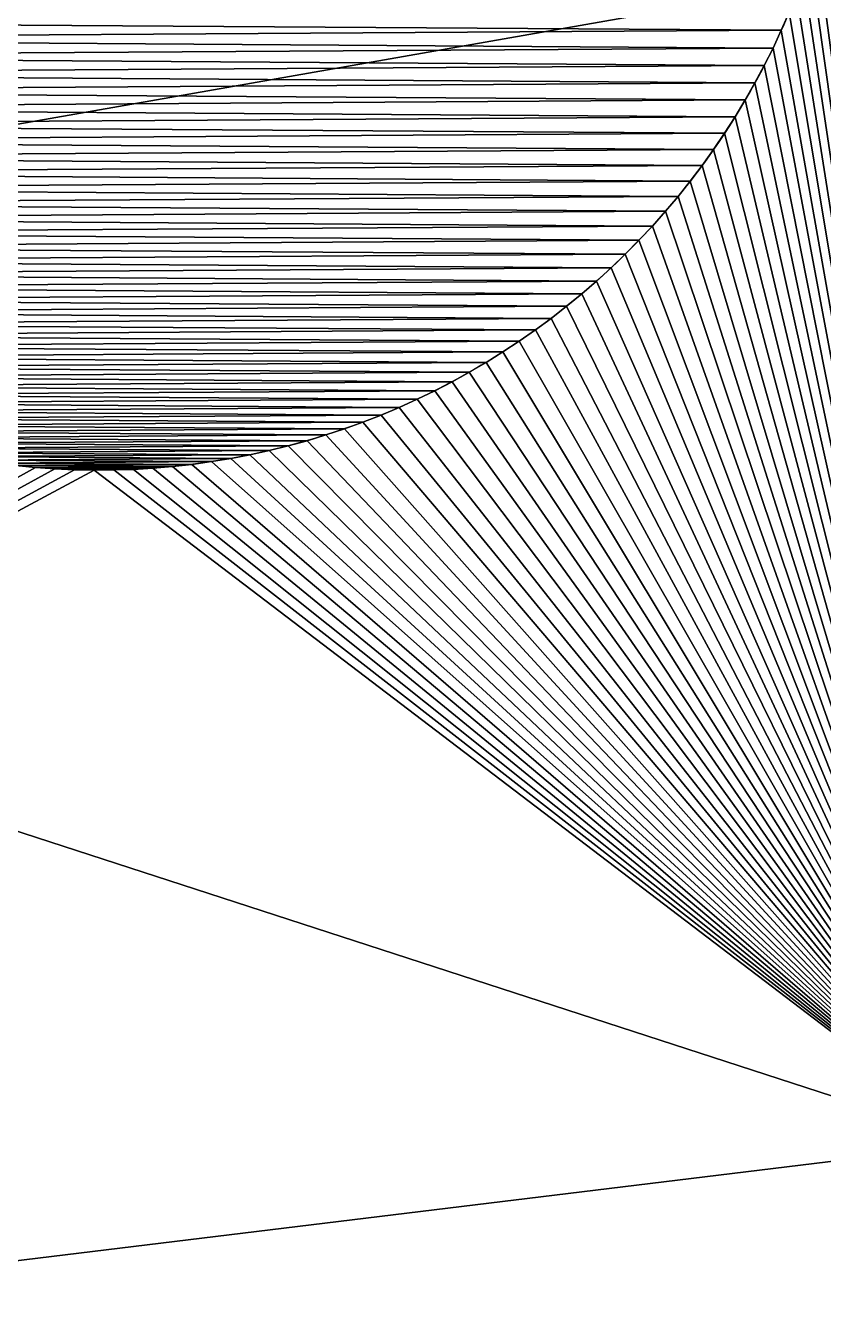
# Model space of a CAD drawing. Header units: millimetres. Extents: x 2995 to 3227, y 1383 to 1648.
# Drawn here: x 3217.013 to 3218.61, y 1578.117 to 1580.686 of the extents above; entities that cross this region are included whole.
import ezdxf

# ---------------------------------------------------------------- set-up
doc = ezdxf.new("R2010")
doc.units = ezdxf.units.MM

# ---------------------------------------------------------------- blocks, each defined once
blk = doc.blocks.new('Mastil_5')
for p, q in [((13.0333, 65.1584, 5), (13.0333, 65.1584, 4.5)), ((13.0688, 65.1418, 5), (13.0688, 65.1418, 4.5)), ((13.1039, 65.1241, 5), (13.1039, 65.1241, 4.5)), ((13.1385, 65.1056, 5), (13.1385, 65.1056, 4.5)), ((13.1727, 65.0862, 5), (13.1727, 65.0862, 4.5)), ((13.2063, 65.0659, 5), (13.2063, 65.0659, 4.5)), ((13.2394, 65.0447, 5), (13.2394, 65.0447, 4.5)), ((13.2719, 65.0227, 5), (13.2719, 65.0227, 4.5)), ((13.3038, 64.9998, 5), (13.3038, 64.9998, 4.5)), ((13.3351, 64.9761, 5), (13.3351, 64.9761, 4.5)), ((13.3658, 64.9516, 5), (13.3658, 64.9516, 4.5)), ((13.3958, 64.9263, 5), (13.3958, 64.9263, 4.5)), ((13.4252, 64.9002, 5), (13.4252, 64.9002, 4.5)), ((13.4538, 64.8733, 5), (13.4538, 64.8733, 4.5)), ((13.4818, 64.8457, 5), (13.4818, 64.8457, 4.5)), ((13.509, 64.8174, 5), (13.509, 64.8174, 4.5)), ((13.5354, 64.7884, 5), (13.5354, 64.7884, 4.5)), ((13.586, 64.7283, 5), (13.586, 64.7283, 4.5)), ((13.6101, 64.6973, 5), (13.6101, 64.6973, 4.5)), ((13.6334, 64.6657, 5), (13.6334, 64.6657, 4.5)), ((13.6559, 64.6335, 5), (13.6559, 64.6335, 4.5)), ((13.6775, 64.6007, 5), (13.6775, 64.6007, 4.5)), ((13.6982, 64.5673, 5), (13.6982, 64.5673, 4.5)), ((13.7181, 64.5334, 5), (13.7181, 64.5334, 4.5)), ((13.737, 64.499, 5), (13.737, 64.499, 4.5)), ((13.7551, 64.4641, 5), (13.7551, 64.4641, 4.5)), ((13.7722, 64.4288, 5), (13.7722, 64.4288, 4.5)), ((13.7884, 64.393, 5), (13.7884, 64.393, 4.5)), ((13.8037, 64.3568, 5), (13.8037, 64.3568, 4.5)), ((13.818, 64.3203, 5), (13.818, 64.3203, 4.5)), ((13.8313, 64.2833, 5), (13.8313, 64.2833, 4.5)), ((13.8437, 64.246, 5), (13.8437, 64.246, 4.5)), ((13.8551, 64.2085, 5), (13.8551, 64.2085, 4.5)), ((13.8655, 64.1706, 5), (13.8655, 64.1706, 4.5)), ((13.8749, 64.1325, 5), (13.8749, 64.1325, 4.5)), ((13.8833, 64.0941, 5), (13.8833, 64.0941, 4.5)), ((13.8907, 64.0555, 5), (13.8907, 64.0555, 4.5)), ((13.8971, 64.0168, 5), (13.8971, 64.0168, 4.5)), ((13.9025, 63.9779, 5), (13.9025, 63.9779, 4.5)), ((13.9068, 63.9388, 5), (13.9068, 63.9388, 4.5)), ((13.9102, 63.8997, 5), (13.9102, 63.8997, 4.5)), ((13.9125, 63.8605, 5), (13.9125, 63.8605, 4.5)), ((13.9137, 63.8213, 5), (13.9137, 63.8213, 4.5)), ((13.914, 63.782, 5), (13.914, 63.782, 4.5)), ((13.9132, 63.7427, 5), (13.9132, 63.7427, 4.5)), ((13.9114, 63.7035, 5), (13.9114, 63.7035, 4.5)), ((13.9086, 63.6643, 5), (13.9086, 63.6643, 4.5))]:
    blk.add_line(p, q)
at = {"color": 250, "true_color": 0x1e1e1e}
blk.add_line((13.5611, 64.7587, 5), (13.5611, 64.7587, 4.5), dxfattribs=at)
at = {"color": 250, "true_color": 0x1e1e1e, "extrusion": (-1.32542e-14, 1.93609e-14, -1)}
blk.add_arc((0.1881, 18, 3), 50, 235.60501, 124.39499, dxfattribs=at)
at = {"color": 250, "true_color": 0x1e1e1e, "extrusion": (-2.92362e-14, 8.12067e-15, -1)}
blk.add_arc((0.1881, 18, -5), 50, 235.60501, 124.39499, dxfattribs=at)
at = {"color": 250, "true_color": 0x1e1e1e, "extrusion": (-2.94873e-14, 2.2425e-16, -1)}
blk.add_arc((0.1881, 18, 3), 45, 242, 118, dxfattribs=at)
at = {"color": 250, "true_color": 0x1e1e1e, "extrusion": (-3.07946e-14, -9.32328e-16, -1)}
blk.add_arc((0.1881, 18, -5), 45, 242, 118, dxfattribs=at)
at = {"color": 250, "true_color": 0x1e1e1e, "extrusion": (-2.45604e-13, -7.6588e-13, -1)}
for centre in [(-12.4138, 63.7921, -5), (-12.4138, 63.7921, -4.5)]:
    blk.add_arc(centre, 1.5002, 105.3869, 285.3869, dxfattribs=at)
at = {"color": 250, "true_color": 0x1e1e1e}
mesh = blk.add_polyface(dxfattribs=at)
corners = [(4.5157, 62.7535, -3), (5.0383, 67.7261, -3), (6.8514, 62.446, -3), (7.6336, 67.3844, -3), (9.1679, 62.0166, -3), (10.2075, 66.9074, -3), (11.4587, 61.4667, -3), (12.7528, 66.2963, -3), (13.7177, 60.7975, -3), (15.2627, 65.5528, -3), (15.9384, 60.0111, -3), (17.7303, 64.679, -3), (18.115, 59.1095, -3), (20.1487, 63.6773, -3), (20.2415, 58.0953, -3), (22.5114, 62.5503, -3), (20.9317, 57.7205, -3), (22.3614, 56.9272, -3), (22.5894, 56.7254, -3), (22.4656, 29.6469, -3), (22.3112, 42.4473, -3), (22.3249, 42.4769, -3), (22.3385, 42.5066, -3), (22.352, 42.5363, -3), (22.3654, 42.5661, -3), (22.3786, 42.5959, -3), (22.3917, 42.6258, -3), (22.4047, 42.6557, -3), (22.4176, 42.6857, -3), (22.4303, 42.7158, -3), (22.4429, 42.7459, -3), (22.4554, 42.776, -3), (22.4678, 42.8062, -3), (23.1347, 31.9058, -3), (22.48, 42.8365, -3), (22.4921, 42.8668, -3), (22.5041, 42.8971, -3), (22.516, 42.9275, -3), (22.5277, 42.958, -3), (22.5393, 42.9885, -3)]
mesh.append_faces([[corners[k] for k in face] for face in [(0, 1, 2), (2, 3, 4), (4, 5, 6), (6, 7, 8), (8, 9, 10), (10, 11, 12), (12, 13, 14), (14, 15, 16), (16, 15, 17), (17, 15, 18)]], dxfattribs={"vtx0": -1, "vtx1": -1, "color": 250})
mesh.append_faces([[corners[k] for k in face] for face in [(2, 1, 3), (4, 3, 5), (6, 5, 7), (8, 7, 9), (10, 9, 11), (12, 11, 13), (14, 13, 15), (19, 20, 21), (19, 21, 22), (19, 22, 23), (19, 23, 24), (19, 24, 25), (19, 25, 26), (19, 26, 27), (19, 27, 28), (19, 28, 29), (19, 29, 30), (19, 30, 31), (19, 31, 32), (33, 32, 34), (33, 34, 35), (33, 35, 36), (33, 36, 37), (33, 37, 38), (33, 38, 39)]], dxfattribs={"vtx0": -1, "vtx2": -1, "color": 250})
mesh = blk.add_polyface(dxfattribs=at)
corners = [(12.7528, 66.2963, 5), (12.3407, 65.3712, 5), (12.8119, 65.2385, 5), (12.8119, 66.2788, 5), (12.8496, 65.2276, 5), (15.2627, 65.5528, 5), (12.887, 65.2157, 5), (12.9241, 65.2028, 5), (12.9609, 65.189, 5), (12.9973, 65.1742, 5), (13.0333, 65.1584, 5), (13.0688, 65.1418, 5), (13.1039, 65.1241, 5), (13.1385, 65.1056, 5), (13.1727, 65.0862, 5), (13.2063, 65.0659, 5), (13.2394, 65.0447, 5), (13.2719, 65.0227, 5), (13.3038, 64.9998, 5), (13.3351, 64.9761, 5), (13.3658, 64.9516, 5), (13.3958, 64.9263, 5), (13.4101, 62.6705, 5), (13.7177, 60.7975, 5), (13.4391, 62.697, 5), (13.4674, 62.7242, 5), (13.495, 62.7521, 5), (13.5219, 62.7808, 5), (13.548, 62.8101, 5), (13.5733, 62.8402, 5), (13.5978, 62.8708, 5), (13.6215, 62.9022, 5), (13.6444, 62.9341, 5), (13.6664, 62.9666, 5), (13.6876, 62.9997, 5), (13.7079, 63.0333, 5), (13.7274, 63.0674, 5)]
mesh.append_faces([[corners[k] for k in face] for face in [(0, 2, 3), (3, 4, 5), (22, 23, 24), (24, 23, 25), (25, 23, 26), (26, 23, 27), (27, 23, 28), (28, 23, 29), (29, 23, 30), (30, 23, 31), (31, 23, 32), (32, 23, 33), (33, 23, 34), (34, 23, 35), (35, 23, 36)]], dxfattribs={"vtx0": -1, "vtx1": -1, "color": 250})
mesh.append_faces([[corners[k] for k in face] for face in [(0, 1, 2), (3, 2, 4), (5, 4, 6), (5, 6, 7), (5, 7, 8), (5, 8, 9), (5, 9, 10), (5, 10, 11), (5, 11, 12), (5, 12, 13), (5, 13, 14), (5, 14, 15), (5, 15, 16), (5, 16, 17), (5, 17, 18), (5, 18, 19), (5, 19, 20), (5, 20, 21)]], dxfattribs={"vtx0": -1, "vtx2": -1, "color": 250})
mesh = blk.add_polyface(dxfattribs=at)
corners = [(15.2627, 65.5528, 5), (13.3958, 64.9263, 5), (13.4252, 64.9002, 5), (13.4538, 64.8733, 5), (13.4818, 64.8457, 5), (13.509, 64.8174, 5), (13.5354, 64.7884, 5), (13.5611, 64.7587, 5), (13.586, 64.7283, 5), (13.6101, 64.6973, 5), (13.6334, 64.6657, 5), (13.6559, 64.6335, 5), (13.6775, 64.6007, 5), (13.6982, 64.5673, 5), (13.7181, 64.5334, 5), (13.737, 64.499, 5), (13.7551, 64.4641, 5), (13.7722, 64.4288, 5), (13.7884, 64.393, 5), (13.8037, 64.3568, 5), (13.818, 64.3203, 5), (13.8313, 64.2833, 5), (13.8437, 64.246, 5), (13.8551, 64.2085, 5), (13.8655, 64.1706, 5), (13.8749, 64.1325, 5), (13.8833, 64.0941, 5), (13.8907, 64.0555, 5), (13.8971, 64.0168, 5), (13.9025, 63.9779, 5), (13.9068, 63.9388, 5), (13.9102, 63.8997, 5), (13.9125, 63.8605, 5), (13.9137, 63.8213, 5), (13.914, 63.782, 5)]
mesh.append_faces([[corners[k] for k in face] for face in [(0, 1, 2), (0, 2, 3), (0, 3, 4), (0, 4, 5), (0, 5, 6), (0, 6, 7), (0, 7, 8), (0, 8, 9), (0, 9, 10), (0, 10, 11), (0, 11, 12), (0, 12, 13), (0, 13, 14), (0, 14, 15), (0, 15, 16), (0, 16, 17), (0, 17, 18), (0, 18, 19), (0, 19, 20), (0, 20, 21), (0, 21, 22), (0, 22, 23), (0, 23, 24), (0, 24, 25), (0, 25, 26), (0, 26, 27), (0, 27, 28), (0, 28, 29), (0, 29, 30), (0, 30, 31), (0, 31, 32), (0, 32, 33), (0, 33, 34)]], dxfattribs={"vtx0": -1, "vtx2": -1, "color": 250})
mesh = blk.add_polyface(dxfattribs=at)
corners = [(13.7274, 63.0674, 5), (13.7177, 60.7975, 5), (15.9384, 60.0111, 5), (13.7459, 63.102, 5), (13.7635, 63.1371, 5), (13.7802, 63.1727, 5), (13.7959, 63.2087, 5), (13.8107, 63.2451, 5), (13.8246, 63.2818, 5), (13.8374, 63.3189, 5), (13.8493, 63.3563, 5), (13.8602, 63.3941, 5), (13.8702, 63.4321, 5), (13.8791, 63.4703, 5), (13.887, 63.5088, 5), (13.8939, 63.5474, 5), (13.8998, 63.5863, 5), (13.9047, 63.6252, 5), (13.9086, 63.6643, 5), (13.9114, 63.7035, 5), (13.9132, 63.7427, 5), (13.914, 63.782, 5), (15.2627, 65.5528, 5), (17.7303, 64.679, 5), (18.115, 59.1095, 5), (20.1487, 63.6773, 5), (20.2415, 58.0953, 5), (22.5114, 62.5503, 5), (20.9317, 57.7205, 5), (22.3614, 56.9272, 5), (22.5894, 56.7254, 5), (23.0464, 45.6683, 5), (23.1347, 31.9058, 5), (23.0467, 45.7009, 5), (23.0469, 45.7335, 5), (23.047, 45.7662, 5)]
mesh.append_faces([[corners[k] for k in face] for face in [(0, 2, 3), (3, 2, 4), (4, 2, 5), (5, 2, 6), (6, 2, 7), (7, 2, 8), (8, 2, 9), (9, 2, 10), (10, 2, 11), (11, 2, 12), (12, 2, 13), (13, 2, 14), (14, 2, 15), (15, 2, 16), (16, 2, 17), (17, 2, 18), (18, 2, 19), (19, 2, 20), (20, 2, 21), (22, 2, 23), (23, 24, 25), (25, 26, 27), (31, 32, 33), (33, 32, 34), (34, 32, 35)]], dxfattribs={"vtx0": -1, "vtx1": -1, "color": 250})
mesh.append_faces([[corners[k] for k in face] for face in [(21, 2, 22)]], dxfattribs={"vtx0": -1, "vtx1": -1, "vtx2": -1, "color": 250})
mesh.append_faces([[corners[k] for k in face] for face in [(0, 1, 2), (23, 2, 24), (25, 24, 26), (27, 26, 28), (27, 28, 29), (27, 29, 30)]], dxfattribs={"vtx0": -1, "vtx2": -1, "color": 250})
mesh = blk.add_polyface(dxfattribs=at)
corners = [(15.2627, 65.5528, 5), (17.7303, 64.679, -3), (15.2627, 65.5528, -3), (17.7303, 64.679, 5)]
mesh.append_faces([[corners[k] for k in face] for face in [(0, 1, 2), (1, 0, 3)]], dxfattribs={"vtx0": -1, "color": 250})
at = {"color": 1, "true_color": 0xff0000}
mesh = blk.add_polyface(dxfattribs=at)
corners = [(12.3407, 65.3712, 4.5), (12.092, 62.3269, 4.5), (12.1305, 62.3189, 4.5), (12.1692, 62.312, 4.5), (12.208, 62.3061, 4.5), (12.247, 62.3012, 4.5), (12.286, 62.2974, 4.5), (12.3252, 62.2946, 4.5), (12.3644, 62.2927, 4.5), (12.8119, 65.2385, 4.5), (12.4037, 62.292, 4.5), (12.443, 62.2922, 4.5), (12.4822, 62.2935, 4.5), (12.5214, 62.2958, 4.5), (12.5606, 62.2991, 4.5), (12.5996, 62.3035, 4.5), (12.6385, 62.3089, 4.5), (12.6773, 62.3152, 4.5), (12.7158, 62.3226, 4.5), (12.7542, 62.3311, 4.5), (12.7923, 62.3405, 4.5), (12.8302, 62.3509, 4.5), (12.8496, 65.2276, 4.5), (12.8678, 62.3623, 4.5), (12.887, 65.2157, 4.5), (12.905, 62.3746, 4.5), (12.9241, 65.2028, 4.5), (12.942, 62.388, 4.5), (12.9609, 65.189, 4.5), (12.9786, 62.4023, 4.5), (12.9973, 65.1742, 4.5), (13.0147, 62.4175, 4.5), (13.0333, 65.1584, 4.5), (13.0505, 62.4337, 4.5), (13.0688, 65.1418, 4.5), (13.0859, 62.4509, 4.5), (13.1039, 65.1241, 4.5), (13.1207, 62.4689, 4.5), (13.1385, 65.1056, 4.5), (13.1551, 62.4879, 4.5), (13.1727, 65.0862, 4.5), (13.189, 62.5077, 4.5), (13.2063, 65.0659, 4.5), (13.2224, 62.5285, 4.5), (13.2394, 65.0447, 4.5), (13.2552, 62.5501, 4.5), (13.2719, 65.0227, 4.5), (13.2874, 62.5725, 4.5), (13.3038, 64.9998, 4.5), (13.319, 62.5958, 4.5), (13.3351, 64.9761, 4.5), (13.35, 62.6199, 4.5), (13.3658, 64.9516, 4.5), (13.3804, 62.6448, 4.5), (13.3958, 64.9263, 4.5), (13.4101, 62.6705, 4.5), (13.4252, 64.9002, 4.5), (13.4391, 62.697, 4.5), (13.4538, 64.8733, 4.5), (13.4674, 62.7242, 4.5), (13.4818, 64.8457, 4.5)]
mesh.append_faces([[corners[k] for k in face] for face in [(0, 8, 9), (9, 21, 22), (22, 23, 24), (24, 25, 26), (26, 27, 28), (28, 29, 30), (30, 31, 32), (32, 33, 34), (34, 35, 36), (36, 37, 38), (38, 39, 40), (40, 41, 42), (42, 43, 44), (44, 45, 46), (46, 47, 48), (48, 49, 50), (50, 51, 52), (52, 53, 54), (54, 55, 56), (56, 57, 58), (58, 59, 60)]], dxfattribs={"vtx0": -1, "vtx1": -1, "color": 1})
mesh.append_faces([[corners[k] for k in face] for face in [(0, 1, 2), (0, 2, 3), (0, 3, 4), (0, 4, 5), (0, 5, 6), (0, 6, 7), (0, 7, 8), (9, 8, 10), (9, 10, 11), (9, 11, 12), (9, 12, 13), (9, 13, 14), (9, 14, 15), (9, 15, 16), (9, 16, 17), (9, 17, 18), (9, 18, 19), (9, 19, 20), (9, 20, 21), (22, 21, 23), (24, 23, 25), (26, 25, 27), (28, 27, 29), (30, 29, 31), (32, 31, 33), (34, 33, 35), (36, 35, 37), (38, 37, 39), (40, 39, 41), (42, 41, 43), (44, 43, 45), (46, 45, 47), (48, 47, 49), (50, 49, 51), (52, 51, 53), (54, 53, 55), (56, 55, 57), (58, 57, 59)]], dxfattribs={"vtx0": -1, "vtx2": -1, "color": 1})
at = {"color": 250, "true_color": 0x1e1e1e}
mesh = blk.add_polyface(dxfattribs=at)
corners = [(13.0333, 65.1584, 4.5), (12.9973, 65.1742, 5), (12.9973, 65.1742, 4.5), (13.0333, 65.1584, 5)]
mesh.append_faces([[corners[k] for k in face] for face in [(0, 1, 2), (1, 0, 3)]], dxfattribs={"vtx0": -1, "color": 250})
mesh = blk.add_polyface(dxfattribs=at)
corners = [(13.0688, 65.1418, 4.5), (13.0333, 65.1584, 5), (13.0333, 65.1584, 4.5), (13.0688, 65.1418, 5)]
mesh.append_faces([[corners[k] for k in face] for face in [(0, 1, 2), (1, 0, 3)]], dxfattribs={"vtx0": -1, "color": 250})
mesh = blk.add_polyface(dxfattribs=at)
corners = [(13.1039, 65.1241, 4.5), (13.0688, 65.1418, 5), (13.0688, 65.1418, 4.5), (13.1039, 65.1241, 5)]
mesh.append_faces([[corners[k] for k in face] for face in [(0, 1, 2), (1, 0, 3)]], dxfattribs={"vtx0": -1, "color": 250})
mesh = blk.add_polyface(dxfattribs=at)
corners = [(13.1385, 65.1056, 4.5), (13.1039, 65.1241, 5), (13.1039, 65.1241, 4.5), (13.1385, 65.1056, 5)]
mesh.append_faces([[corners[k] for k in face] for face in [(0, 1, 2), (1, 0, 3)]], dxfattribs={"vtx0": -1, "color": 250})
mesh = blk.add_polyface(dxfattribs=at)
corners = [(13.1727, 65.0862, 4.5), (13.1385, 65.1056, 5), (13.1385, 65.1056, 4.5), (13.1727, 65.0862, 5)]
mesh.append_faces([[corners[k] for k in face] for face in [(0, 1, 2), (1, 0, 3)]], dxfattribs={"vtx0": -1, "color": 250})
mesh = blk.add_polyface(dxfattribs=at)
corners = [(13.2063, 65.0659, 4.5), (13.1727, 65.0862, 5), (13.1727, 65.0862, 4.5), (13.2063, 65.0659, 5)]
mesh.append_faces([[corners[k] for k in face] for face in [(0, 1, 2), (1, 0, 3)]], dxfattribs={"vtx0": -1, "color": 250})
mesh = blk.add_polyface(dxfattribs=at)
corners = [(13.2394, 65.0447, 4.5), (13.2063, 65.0659, 5), (13.2063, 65.0659, 4.5), (13.2394, 65.0447, 5)]
mesh.append_faces([[corners[k] for k in face] for face in [(0, 1, 2), (1, 0, 3)]], dxfattribs={"vtx0": -1, "color": 250})
mesh = blk.add_polyface(dxfattribs=at)
corners = [(13.2719, 65.0227, 4.5), (13.2394, 65.0447, 5), (13.2394, 65.0447, 4.5), (13.2719, 65.0227, 5)]
mesh.append_faces([[corners[k] for k in face] for face in [(0, 1, 2), (1, 0, 3)]], dxfattribs={"vtx0": -1, "color": 250})
mesh = blk.add_polyface(dxfattribs=at)
corners = [(13.3038, 64.9998, 4.5), (13.2719, 65.0227, 5), (13.2719, 65.0227, 4.5), (13.3038, 64.9998, 5)]
mesh.append_faces([[corners[k] for k in face] for face in [(0, 1, 2), (1, 0, 3)]], dxfattribs={"vtx0": -1, "color": 250})
mesh = blk.add_polyface(dxfattribs=at)
corners = [(13.3351, 64.9761, 4.5), (13.3038, 64.9998, 5), (13.3038, 64.9998, 4.5), (13.3351, 64.9761, 5)]
mesh.append_faces([[corners[k] for k in face] for face in [(0, 1, 2), (1, 0, 3)]], dxfattribs={"vtx0": -1, "color": 250})
mesh = blk.add_polyface(dxfattribs=at)
corners = [(13.3658, 64.9516, 4.5), (13.3351, 64.9761, 5), (13.3351, 64.9761, 4.5), (13.3658, 64.9516, 5)]
mesh.append_faces([[corners[k] for k in face] for face in [(0, 1, 2), (1, 0, 3)]], dxfattribs={"vtx0": -1, "color": 250})
mesh = blk.add_polyface(dxfattribs=at)
corners = [(13.3958, 64.9263, 4.5), (13.3658, 64.9516, 5), (13.3658, 64.9516, 4.5), (13.3958, 64.9263, 5)]
mesh.append_faces([[corners[k] for k in face] for face in [(0, 1, 2), (1, 0, 3)]], dxfattribs={"vtx0": -1, "color": 250})
mesh = blk.add_polyface(dxfattribs=at)
corners = [(13.4252, 64.9002, 4.5), (13.3958, 64.9263, 5), (13.3958, 64.9263, 4.5), (13.4252, 64.9002, 5)]
mesh.append_faces([[corners[k] for k in face] for face in [(0, 1, 2), (1, 0, 3)]], dxfattribs={"vtx0": -1, "color": 250})
mesh = blk.add_polyface(dxfattribs=at)
corners = [(13.4538, 64.8733, 4.5), (13.4252, 64.9002, 5), (13.4252, 64.9002, 4.5), (13.4538, 64.8733, 5)]
mesh.append_faces([[corners[k] for k in face] for face in [(0, 1, 2), (1, 0, 3)]], dxfattribs={"vtx0": -1, "color": 250})
mesh = blk.add_polyface(dxfattribs=at)
corners = [(13.4818, 64.8457, 4.5), (13.4538, 64.8733, 5), (13.4538, 64.8733, 4.5), (13.4818, 64.8457, 5)]
mesh.append_faces([[corners[k] for k in face] for face in [(0, 1, 2), (1, 0, 3)]], dxfattribs={"vtx0": -1, "color": 250})
at = {"color": 1, "true_color": 0xff0000}
mesh = blk.add_polyface(dxfattribs=at)
corners = [(13.4818, 64.8457, 4.5), (13.4674, 62.7242, 4.5), (13.495, 62.7521, 4.5), (13.509, 64.8174, 4.5), (13.5219, 62.7808, 4.5), (13.5354, 64.7884, 4.5), (13.548, 62.8101, 4.5), (13.5611, 64.7587, 4.5), (13.5733, 62.8402, 4.5), (13.586, 64.7283, 4.5), (13.5978, 62.8708, 4.5), (13.6101, 64.6973, 4.5), (13.6215, 62.9022, 4.5), (13.6334, 64.6657, 4.5), (13.6444, 62.9341, 4.5), (13.6559, 64.6335, 4.5), (13.6664, 62.9666, 4.5), (13.6775, 64.6007, 4.5), (13.6876, 62.9997, 4.5), (13.6982, 64.5673, 4.5), (13.7079, 63.0333, 4.5), (13.7181, 64.5334, 4.5), (13.7274, 63.0674, 4.5), (13.737, 64.499, 4.5), (13.7459, 63.102, 4.5), (13.7551, 64.4641, 4.5), (13.7635, 63.1371, 4.5), (13.7722, 64.4288, 4.5), (13.7802, 63.1727, 4.5), (13.7884, 64.393, 4.5), (13.7959, 63.2087, 4.5), (13.8037, 64.3568, 4.5), (13.8107, 63.2451, 4.5), (13.818, 64.3203, 4.5), (13.8246, 63.2818, 4.5), (13.8313, 64.2833, 4.5), (13.8374, 63.3189, 4.5), (13.8437, 64.246, 4.5), (13.8493, 63.3563, 4.5), (13.8551, 64.2085, 4.5), (13.8602, 63.3941, 4.5), (13.8655, 64.1706, 4.5), (13.8702, 63.4321, 4.5), (13.8749, 64.1325, 4.5), (13.8791, 63.4703, 4.5), (13.8833, 64.0941, 4.5), (13.887, 63.5088, 4.5), (13.8907, 64.0555, 4.5), (13.8939, 63.5474, 4.5), (13.8971, 64.0168, 4.5), (13.8998, 63.5863, 4.5), (13.9025, 63.9779, 4.5), (13.9047, 63.6252, 4.5), (13.9068, 63.9388, 4.5), (13.9086, 63.6643, 4.5), (13.9102, 63.8997, 4.5), (13.9114, 63.7035, 4.5), (13.9125, 63.8605, 4.5), (13.9132, 63.7427, 4.5), (13.9137, 63.8213, 4.5), (13.914, 63.782, 4.5)]
mesh.append_faces([[corners[k] for k in face] for face in [(59, 58, 60)]], dxfattribs={"vtx0": -1, "color": 1})
mesh.append_faces([[corners[k] for k in face] for face in [(0, 2, 3), (3, 4, 5), (5, 6, 7), (7, 8, 9), (9, 10, 11), (11, 12, 13), (13, 14, 15), (15, 16, 17), (17, 18, 19), (19, 20, 21), (21, 22, 23), (23, 24, 25), (25, 26, 27), (27, 28, 29), (29, 30, 31), (31, 32, 33), (33, 34, 35), (35, 36, 37), (37, 38, 39), (39, 40, 41), (41, 42, 43), (43, 44, 45), (45, 46, 47), (47, 48, 49), (49, 50, 51), (51, 52, 53), (53, 54, 55), (55, 56, 57), (57, 58, 59)]], dxfattribs={"vtx0": -1, "vtx1": -1, "color": 1})
mesh.append_faces([[corners[k] for k in face] for face in [(0, 1, 2), (3, 2, 4), (5, 4, 6), (7, 6, 8), (9, 8, 10), (11, 10, 12), (13, 12, 14), (15, 14, 16), (17, 16, 18), (19, 18, 20), (21, 20, 22), (23, 22, 24), (25, 24, 26), (27, 26, 28), (29, 28, 30), (31, 30, 32), (33, 32, 34), (35, 34, 36), (37, 36, 38), (39, 38, 40), (41, 40, 42), (43, 42, 44), (45, 44, 46), (47, 46, 48), (49, 48, 50), (51, 50, 52), (53, 52, 54), (55, 54, 56), (57, 56, 58)]], dxfattribs={"vtx0": -1, "vtx2": -1, "color": 1})
at = {"color": 250, "true_color": 0x1e1e1e}
mesh = blk.add_polyface(dxfattribs=at)
corners = [(13.4818, 64.8457, 5), (13.509, 64.8174, 4.5), (13.509, 64.8174, 5), (13.4818, 64.8457, 4.5)]
mesh.append_faces([[corners[k] for k in face] for face in [(0, 1, 2), (1, 0, 3)]], dxfattribs={"vtx0": -1, "color": 250})
mesh = blk.add_polyface(dxfattribs=at)
corners = [(13.509, 64.8174, 5), (13.5354, 64.7884, 4.5), (13.5354, 64.7884, 5), (13.509, 64.8174, 4.5)]
mesh.append_faces([[corners[k] for k in face] for face in [(0, 1, 2), (1, 0, 3)]], dxfattribs={"vtx0": -1, "color": 250})
mesh = blk.add_polyface(dxfattribs=at)
corners = [(13.5354, 64.7884, 5), (13.5611, 64.7587, 4.5), (13.5611, 64.7587, 5), (13.5354, 64.7884, 4.5)]
mesh.append_faces([[corners[k] for k in face] for face in [(0, 1, 2), (1, 0, 3)]], dxfattribs={"vtx0": -1, "color": 250})
mesh = blk.add_polyface(dxfattribs=at)
corners = [(13.5611, 64.7587, 5), (13.586, 64.7283, 4.5), (13.586, 64.7283, 5), (13.5611, 64.7587, 4.5)]
mesh.append_faces([[corners[k] for k in face] for face in [(0, 1, 2), (1, 0, 3)]], dxfattribs={"vtx0": -1, "color": 250})
mesh = blk.add_polyface(dxfattribs=at)
corners = [(13.586, 64.7283, 5), (13.6101, 64.6973, 4.5), (13.6101, 64.6973, 5), (13.586, 64.7283, 4.5)]
mesh.append_faces([[corners[k] for k in face] for face in [(0, 1, 2), (1, 0, 3)]], dxfattribs={"vtx0": -1, "color": 250})
mesh = blk.add_polyface(dxfattribs=at)
corners = [(13.6101, 64.6973, 5), (13.6334, 64.6657, 4.5), (13.6334, 64.6657, 5), (13.6101, 64.6973, 4.5)]
mesh.append_faces([[corners[k] for k in face] for face in [(0, 1, 2), (1, 0, 3)]], dxfattribs={"vtx0": -1, "color": 250})
mesh = blk.add_polyface(dxfattribs=at)
corners = [(13.6334, 64.6657, 5), (13.6559, 64.6335, 4.5), (13.6559, 64.6335, 5), (13.6334, 64.6657, 4.5)]
mesh.append_faces([[corners[k] for k in face] for face in [(0, 1, 2), (1, 0, 3)]], dxfattribs={"vtx0": -1, "color": 250})
mesh = blk.add_polyface(dxfattribs=at)
corners = [(13.6559, 64.6335, 5), (13.6775, 64.6007, 4.5), (13.6775, 64.6007, 5), (13.6559, 64.6335, 4.5)]
mesh.append_faces([[corners[k] for k in face] for face in [(0, 1, 2), (1, 0, 3)]], dxfattribs={"vtx0": -1, "color": 250})
mesh = blk.add_polyface(dxfattribs=at)
corners = [(13.6775, 64.6007, 5), (13.6982, 64.5673, 4.5), (13.6982, 64.5673, 5), (13.6775, 64.6007, 4.5)]
mesh.append_faces([[corners[k] for k in face] for face in [(0, 1, 2), (1, 0, 3)]], dxfattribs={"vtx0": -1, "color": 250})
mesh = blk.add_polyface(dxfattribs=at)
corners = [(13.6982, 64.5673, 5), (13.7181, 64.5334, 4.5), (13.7181, 64.5334, 5), (13.6982, 64.5673, 4.5)]
mesh.append_faces([[corners[k] for k in face] for face in [(0, 1, 2), (1, 0, 3)]], dxfattribs={"vtx0": -1, "color": 250})
mesh = blk.add_polyface(dxfattribs=at)
corners = [(13.7181, 64.5334, 5), (13.737, 64.499, 4.5), (13.737, 64.499, 5), (13.7181, 64.5334, 4.5)]
mesh.append_faces([[corners[k] for k in face] for face in [(0, 1, 2), (1, 0, 3)]], dxfattribs={"vtx0": -1, "color": 250})
mesh = blk.add_polyface(dxfattribs=at)
corners = [(13.737, 64.499, 5), (13.7551, 64.4641, 4.5), (13.7551, 64.4641, 5), (13.737, 64.499, 4.5)]
mesh.append_faces([[corners[k] for k in face] for face in [(0, 1, 2), (1, 0, 3)]], dxfattribs={"vtx0": -1, "color": 250})
mesh = blk.add_polyface(dxfattribs=at)
corners = [(13.7551, 64.4641, 5), (13.7722, 64.4288, 4.5), (13.7722, 64.4288, 5), (13.7551, 64.4641, 4.5)]
mesh.append_faces([[corners[k] for k in face] for face in [(0, 1, 2), (1, 0, 3)]], dxfattribs={"vtx0": -1, "color": 250})
mesh = blk.add_polyface(dxfattribs=at)
corners = [(13.7722, 64.4288, 5), (13.7884, 64.393, 4.5), (13.7884, 64.393, 5), (13.7722, 64.4288, 4.5)]
mesh.append_faces([[corners[k] for k in face] for face in [(0, 1, 2), (1, 0, 3)]], dxfattribs={"vtx0": -1, "color": 250})
mesh = blk.add_polyface(dxfattribs=at)
corners = [(13.7884, 64.393, 5), (13.8037, 64.3568, 4.5), (13.8037, 64.3568, 5), (13.7884, 64.393, 4.5)]
mesh.append_faces([[corners[k] for k in face] for face in [(0, 1, 2), (1, 0, 3)]], dxfattribs={"vtx0": -1, "color": 250})
mesh = blk.add_polyface(dxfattribs=at)
corners = [(13.8037, 64.3568, 5), (13.818, 64.3203, 4.5), (13.818, 64.3203, 5), (13.8037, 64.3568, 4.5)]
mesh.append_faces([[corners[k] for k in face] for face in [(0, 1, 2), (1, 0, 3)]], dxfattribs={"vtx0": -1, "color": 250})
mesh = blk.add_polyface(dxfattribs=at)
corners = [(13.818, 64.3203, 5), (13.8313, 64.2833, 4.5), (13.8313, 64.2833, 5), (13.818, 64.3203, 4.5)]
mesh.append_faces([[corners[k] for k in face] for face in [(0, 1, 2), (1, 0, 3)]], dxfattribs={"vtx0": -1, "color": 250})
mesh = blk.add_polyface(dxfattribs=at)
corners = [(13.8313, 64.2833, 5), (13.8437, 64.246, 4.5), (13.8437, 64.246, 5), (13.8313, 64.2833, 4.5)]
mesh.append_faces([[corners[k] for k in face] for face in [(0, 1, 2), (1, 0, 3)]], dxfattribs={"vtx0": -1, "color": 250})
mesh = blk.add_polyface(dxfattribs=at)
corners = [(13.8437, 64.246, 5), (13.8551, 64.2085, 4.5), (13.8551, 64.2085, 5), (13.8437, 64.246, 4.5)]
mesh.append_faces([[corners[k] for k in face] for face in [(0, 1, 2), (1, 0, 3)]], dxfattribs={"vtx0": -1, "color": 250})
mesh = blk.add_polyface(dxfattribs=at)
corners = [(13.8551, 64.2085, 5), (13.8655, 64.1706, 4.5), (13.8655, 64.1706, 5), (13.8551, 64.2085, 4.5)]
mesh.append_faces([[corners[k] for k in face] for face in [(0, 1, 2), (1, 0, 3)]], dxfattribs={"vtx0": -1, "color": 250})
mesh = blk.add_polyface(dxfattribs=at)
corners = [(13.8655, 64.1706, 5), (13.8749, 64.1325, 4.5), (13.8749, 64.1325, 5), (13.8655, 64.1706, 4.5)]
mesh.append_faces([[corners[k] for k in face] for face in [(0, 1, 2), (1, 0, 3)]], dxfattribs={"vtx0": -1, "color": 250})
mesh = blk.add_polyface(dxfattribs=at)
corners = [(13.8749, 64.1325, 5), (13.8833, 64.0941, 4.5), (13.8833, 64.0941, 5), (13.8749, 64.1325, 4.5)]
mesh.append_faces([[corners[k] for k in face] for face in [(0, 1, 2), (1, 0, 3)]], dxfattribs={"vtx0": -1, "color": 250})
mesh = blk.add_polyface(dxfattribs=at)
corners = [(13.8833, 64.0941, 5), (13.8907, 64.0555, 4.5), (13.8907, 64.0555, 5), (13.8833, 64.0941, 4.5)]
mesh.append_faces([[corners[k] for k in face] for face in [(0, 1, 2), (1, 0, 3)]], dxfattribs={"vtx0": -1, "color": 250})
mesh = blk.add_polyface(dxfattribs=at)
corners = [(13.8907, 64.0555, 5), (13.8971, 64.0168, 4.5), (13.8971, 64.0168, 5), (13.8907, 64.0555, 4.5)]
mesh.append_faces([[corners[k] for k in face] for face in [(0, 1, 2), (1, 0, 3)]], dxfattribs={"vtx0": -1, "color": 250})
mesh = blk.add_polyface(dxfattribs=at)
corners = [(13.8971, 64.0168, 5), (13.9025, 63.9779, 4.5), (13.9025, 63.9779, 5), (13.8971, 64.0168, 4.5)]
mesh.append_faces([[corners[k] for k in face] for face in [(0, 1, 2), (1, 0, 3)]], dxfattribs={"vtx0": -1, "color": 250})
mesh = blk.add_polyface(dxfattribs=at)
corners = [(13.9025, 63.9779, 5), (13.9068, 63.9388, 4.5), (13.9068, 63.9388, 5), (13.9025, 63.9779, 4.5)]
mesh.append_faces([[corners[k] for k in face] for face in [(0, 1, 2), (1, 0, 3)]], dxfattribs={"vtx0": -1, "color": 250})
mesh = blk.add_polyface(dxfattribs=at)
corners = [(13.9068, 63.9388, 5), (13.9102, 63.8997, 4.5), (13.9102, 63.8997, 5), (13.9068, 63.9388, 4.5)]
mesh.append_faces([[corners[k] for k in face] for face in [(0, 1, 2), (1, 0, 3)]], dxfattribs={"vtx0": -1, "color": 250})
mesh = blk.add_polyface(dxfattribs=at)
corners = [(13.9102, 63.8997, 5), (13.9125, 63.8605, 4.5), (13.9125, 63.8605, 5), (13.9102, 63.8997, 4.5)]
mesh.append_faces([[corners[k] for k in face] for face in [(0, 1, 2), (1, 0, 3)]], dxfattribs={"vtx0": -1, "color": 250})
mesh = blk.add_polyface(dxfattribs=at)
corners = [(13.9125, 63.8605, 5), (13.9137, 63.8213, 4.5), (13.9137, 63.8213, 5), (13.9125, 63.8605, 4.5)]
mesh.append_faces([[corners[k] for k in face] for face in [(0, 1, 2), (1, 0, 3)]], dxfattribs={"vtx0": -1, "color": 250})
mesh = blk.add_polyface(dxfattribs=at)
corners = [(13.9137, 63.8213, 5), (13.914, 63.782, 4.5), (13.914, 63.782, 5), (13.9137, 63.8213, 4.5)]
mesh.append_faces([[corners[k] for k in face] for face in [(0, 1, 2), (1, 0, 3)]], dxfattribs={"vtx0": -1, "color": 250})
mesh = blk.add_polyface(dxfattribs=at)
corners = [(13.914, 63.782, 5), (13.9132, 63.7427, 4.5), (13.9132, 63.7427, 5), (13.914, 63.782, 4.5)]
mesh.append_faces([[corners[k] for k in face] for face in [(0, 1, 2), (1, 0, 3)]], dxfattribs={"vtx0": -1, "color": 250})
mesh = blk.add_polyface(dxfattribs=at)
corners = [(13.9132, 63.7427, 5), (13.9114, 63.7035, 4.5), (13.9114, 63.7035, 5), (13.9132, 63.7427, 4.5)]
mesh.append_faces([[corners[k] for k in face] for face in [(0, 1, 2), (1, 0, 3)]], dxfattribs={"vtx0": -1, "color": 250})
mesh = blk.add_polyface(dxfattribs=at)
corners = [(13.9114, 63.7035, 5), (13.9086, 63.6643, 4.5), (13.9086, 63.6643, 5), (13.9114, 63.7035, 4.5)]
mesh.append_faces([[corners[k] for k in face] for face in [(0, 1, 2), (1, 0, 3)]], dxfattribs={"vtx0": -1, "color": 250})
mesh = blk.add_polyface(dxfattribs=at)
corners = [(13.9086, 63.6643, 5), (13.9047, 63.6252, 4.5), (13.9047, 63.6252, 5), (13.9086, 63.6643, 4.5)]
mesh.append_faces([[corners[k] for k in face] for face in [(0, 1, 2), (1, 0, 3)]], dxfattribs={"vtx0": -1, "color": 250})

msp = doc.modelspace()

# ---------------------------------------------------------------- block references
at = {"rotation": 270}
msp.add_blockref('Mastil_5', (3153.3678, 1593.7095, 3), dxfattribs=at)

doc.saveas('drawing.dxf')
